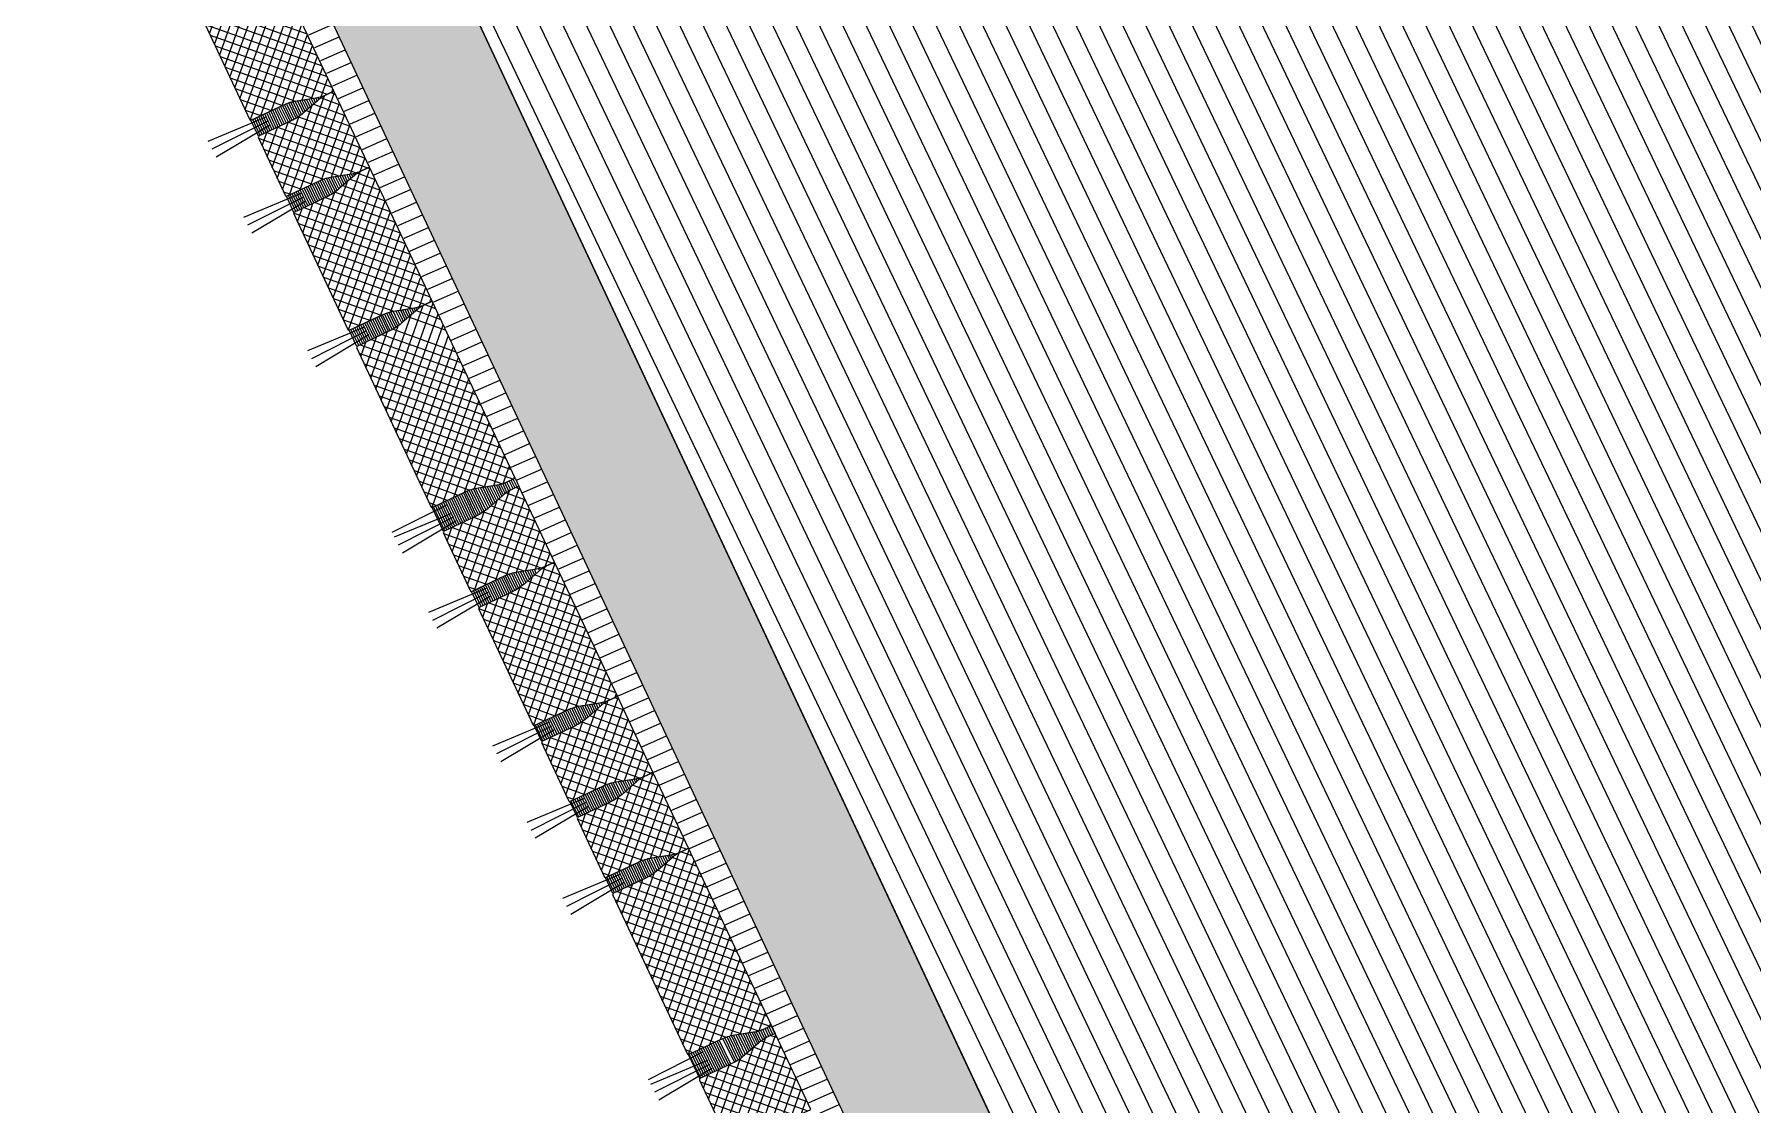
# Model space of a CAD drawing. Header units: metres. Extents: x 678805 to 1359287, y 2747329 to 5497370.
# Drawn here: x 679534.801 to 679536.746, y 2747441.188 to 2747442.399 of the extents above; entities that cross this region are included whole.
import ezdxf

# ---------------------------------------------------------------- set-up
doc = ezdxf.new("R2010")
doc.units = ezdxf.units.M
doc.layers.add('02-L-Waterfeatures 01', color=7, linetype='Continuous', true_color=0x4da6ff)
doc.layers.add('XREF_MON_WATERFEATURE$0$-aux', color=50, linetype='Continuous', plot=False)
for name, color, linetype, lineweight, true_color in [('XREF_MON_WATERFEATURE$0$02-L-projecció', 7, 'Continuous', 5, 0x636363), ('XREF_MON_WATERFEATURE$0$3- TR terra vegetal', 7, 'Continuous', 0, 0xbea68e), ('XREF_MON_WATERFEATURE$0$3-TR sorra granitica', 7, 'Continuous', 0, 0xf2dac9)]:
    doc.layers.add(name, color=color, linetype=linetype, lineweight=lineweight, true_color=true_color)
for name, color, linetype, lineweight in [('XREF_MON_WATERFEATURE$0$02-L-seccionat', 6, 'Continuous', 5), ('XREF_MON_WATERFEATURE$0$1-L-GESPA', 64, 'Continuous', 0), ('XREF_MON_WATERFEATURE$0$3-TR Formigó', 252, 'Continuous', 0), ('XREF_MON_WATERFEATURE$0$3-TR terra compactada', 45, 'Continuous', 0), ('XREF_MON_WATERFEATURE$0$3-TR Tot-u', 37, 'Continuous', 0)]:
    doc.layers.add(name, color=color, linetype=linetype, lineweight=lineweight)
pattern_1 = [(45.00024237477484, (-10.56799747422338, 0.08223411021754146), (-0.006735220582206074, 0.006735163599277127), []), (135.0002423747748, (-10.56799747422338, 0.08223411021754146), (-0.006735163599277127, -0.006735220582206074), [])]
pattern_2 = [(0.07158571554663133, (-14.55823394423351, 0.875100577948615), (-3.123515271569069e-06, 0.002499998048729708), [])]
pattern_3 = [(0.07158571554663133, (-14.36831354349852, 0.8736205061431974), (-3.123515271569069e-06, 0.002499998048729708), [])]

# ---------------------------------------------------------------- blocks, each defined once
blk = doc.blocks.new('XREF_MON_WATERFEATURE$0$General Section WaterFalls')
at = {"layer": 'XREF_MON_WATERFEATURE$0$3- TR terra vegetal'}
h = blk.add_hatch(dxfattribs=at)
h.set_pattern_fill('_USER', color=256, scale=0.002499999999999999, angle=-18.20445689467441, style=0, pattern_type=0)
h.set_pattern_definition(pattern_2)
edge = h.paths.add_edge_path()
edge.add_line((32.76490666810423, -31.0796653542202), (32.75490697406514, -31.07958742558751))
edge.add_line((32.75490697380155, -31.07958742510527), (32.7549708410365, -31.07139189506848))
edge.add_arc((32.70655475882813, -31.0710145784542), 0.04841755360757519, -0.4465085977459471, 15.55251051902139)
edge.add_line((32.75319950981066, -31.05803279625252), (32.74741467203251, -31.0372473462247))
edge.add_arc((32.80246692011133, -31.02192565798759), 0.05714459010644529, 179.5534917396975, 195.5525108477706, ccw=False)
edge.add_line((32.74532406497747, -31.02148033189587), (32.7456445768442, -30.98035280940078))
edge.add_line((32.74564457684755, -30.98035280965269), (32.77571454205406, -30.98058714900685))
edge.add_line((32.77571454225108, -30.98058714857325), (32.77539402942903, -31.02171467173364))
edge.add_arc((32.71825117664412, -31.02126935077831), 0.05714458843467664, -16.445522959284006, -0.4465038110723185, ccw=False)
edge.add_line((32.77305794227868, -31.03744718711823), (32.76694986138258, -31.05813995426145))
edge.add_arc((32.81338661443442, -31.0718471375294), 0.0484175477484772, 163.5544739685585, 179.5534930710758)
edge.add_line((32.76497053727508, -31.07146982336417), (32.76490666871769, -31.07966535443541))
edge.add_line((32.76490666810423, -31.0796653542202), (32.75490697406514, -31.07958742558751))
h = blk.add_hatch(dxfattribs=at)
h.set_pattern_fill('_USER', color=256, scale=0.002499999999999999, angle=-18.20445689467441, style=0, pattern_type=0)
h.set_pattern_definition(pattern_2)
edge = h.paths.add_edge_path()
edge.add_line((32.9861367191188, -31.08138593100011), (32.98620058573007, -31.07319040173815))
edge.add_arc((32.93778449855745, -31.07281308853999), 0.04841755710726805, -0.4465047201190195, 15.55251440637967)
edge.add_line((32.9844292527996, -31.0598313016817), (32.97864441678605, -31.03904585076545))
edge.add_arc((33.03369666449726, -31.02372416155413), 0.05714459036568344, 179.5534921484277, 195.5525112356222, ccw=False)
edge.add_line((32.97655381029472, -31.0232788361609), (32.97687432209457, -30.98215131609571))
edge.add_line((32.97687432123348, -30.98215131647885), (32.99694459099933, -30.98230772624706))
edge.add_line((32.99694459186867, -30.98230772605166), (32.9966240788965, -31.02343524818168))
edge.add_arc((32.93948122579604, -31.02298992639408), 0.05714458837116676, -16.44552388886558, -0.446504771488776, ccw=False)
edge.add_line((32.99428799096495, -31.03916776389815), (32.9881799099583, -31.05986053100486))
edge.add_arc((33.03461666544899, -31.07356771919876), 0.04841755191977418, 163.5544688488311, 179.5534880254411)
edge.add_line((32.98620058503002, -31.07319040084258), (32.9861367188691, -31.08138593319566))
h = blk.add_hatch(dxfattribs=at)
h.set_pattern_fill('_USER', color=256, scale=0.002499999999999999, angle=-18.20445689467441, style=0, pattern_type=0)
h.set_pattern_definition([(0.07158571554663133, (-14.46327374409884, 0.8743605422787368), (-3.123515271569069e-06, 0.002499998048729708), [])])
edge = h.paths.add_edge_path()
edge.add_line((33.08109691971913, -31.08212596643716), (33.08116078636588, -31.07393043669651))
edge.add_arc((33.03274470148608, -31.0735531244427), 0.04841755544490672, -0.4465040874061369, 15.5525150990226)
edge.add_line((33.07938945293427, -31.06057133758441), (33.07360461692072, -31.03978588666816))
edge.add_arc((33.12865686649457, -31.02446419815533), 0.05714459162287494, 179.5534912393507, 195.5525103908692, ccw=False)
edge.add_line((33.07151401042938, -31.02401887113228), (33.07183452233977, -30.9828913511036))
edge.add_line((33.07183452229947, -30.98289135145023), (33.09190479184423, -30.98304776114543))
edge.add_line((33.09190479153767, -30.98304776102304), (33.09158427853002, -31.02417528363174))
edge.add_arc((33.03444142686203, -31.02372996229678), 0.0571445866770505, -16.44552383293791, -0.44650471561118366, ccw=False)
edge.add_line((33.08924819109961, -31.03990779910237), (33.08314011016802, -31.06060056672426))
edge.add_arc((33.12957686418667, -31.07430775510147), 0.04841755029079139, 163.5544689104387, 179.5534880492093)
edge.add_line((33.08116078516468, -31.07393043488264), (33.08109691896827, -31.0821259677144))
h = blk.add_hatch(dxfattribs=at)
h.set_pattern_fill('_USER', color=256, scale=0.002499999999999999, angle=-18.20445689467441, style=0, pattern_type=0)
h.set_pattern_definition([(0.07158571554663133, (-14.86198951303959, 0.877471424639225), (-3.123515271569069e-06, 0.002499998048729708), [])])
edge = h.paths.add_edge_path()
edge.add_line((33.17605711938813, -31.08286600140855), (33.17612098636651, -31.07467047177742))
edge.add_arc((33.12770489696413, -31.07429315708578), 0.04841756032116662, -0.4465059433638104, 15.55251317448097)
edge.add_line((33.17434965400025, -31.06131137022749), (33.16856481806176, -31.04052591982643))
edge.add_arc((33.22361706476659, -31.02520423056558), 0.05714458933684714, 179.553493946443, 195.5525130510215, ccw=False)
edge.add_line((33.16647421009839, -31.02475890656933), (33.16679472207975, -30.98363138558329))
edge.add_line((33.16679472289979, -30.98363138595596), (33.18686499251961, -30.98378779616634))
edge.add_line((33.18686499167234, -30.98378779599443), (33.18654447866469, -31.02491531860313))
edge.add_arc((33.12940162746236, -31.02446999633685), 0.05714458656622641, -16.44552383293791, -0.44650467987219145, ccw=False)
edge.add_line((33.18420839169994, -31.04064783407375), (33.17810031072878, -31.06134060070178))
edge.add_arc((33.22453706758097, -31.07504778727889), 0.04841755218223528, 163.5544699415649, 179.5534890746065)
edge.add_line((33.17612098529935, -31.0746704696212), (33.17605711862528, -31.08286600278561))
h = blk.add_hatch(dxfattribs=at)
h.set_pattern_fill('_USER', color=256, scale=0.002499999999999999, angle=-18.20445689467441, style=0, pattern_type=0)
h.set_pattern_definition(pattern_3)
edge = h.paths.add_edge_path()
edge.add_line((33.343543168623, -31.0841748106759), (33.34360703721995, -31.07597928059852))
edge.add_arc((33.2951909545809, -31.07560196705163), 0.04841755324398424, -0.4465049862604054, 15.55251411161146)
edge.add_line((33.34183570509776, -31.06262018112466), (33.33605086900916, -31.04183472969322))
edge.add_arc((33.39110311958939, -31.02651303634048), 0.05714459363501424, 179.5534954696082, 195.5525146592709, ccw=False)
edge.add_line((33.33396026073024, -31.0260677151382), (33.33428077326431, -30.98494019433469))
edge.add_line((33.33428077260032, -30.98494019475766), (33.35435104189668, -30.9850966078036))
edge.add_line((33.35435104276985, -30.98509660735726), (33.35403053030674, -31.02622412720341))
edge.add_arc((33.29688766878098, -31.02577880304307), 0.0571445967782382, -16.44552509062828, -0.446506011293593, ccw=False)
edge.add_line((33.35169444186613, -31.04195664543658), (33.34558636159372, -31.06264941180498))
edge.add_arc((33.39202311215922, -31.07635659817606), 0.0484175470328258, 163.5544690336538, 179.5534881389267)
edge.add_line((33.34360703639686, -31.07597927888855), (33.34354316872382, -31.08417481025186))
h = blk.add_hatch(dxfattribs=at)
h.set_pattern_fill('_USER', color=256, scale=0.002499999999999999, angle=-18.20445689467441, style=0, pattern_type=0)
h.set_pattern_definition(pattern_3)
edge = h.paths.add_edge_path()
edge.add_line((33.4485030383803, -31.08499634219334), (33.43850334434121, -31.08491841356065))
edge.add_line((33.43850334454328, -31.08491841331124), (33.43856721177823, -31.07672288327445))
edge.add_arc((33.39015112817287, -31.076345566893), 0.0484175534649962, -0.4465091223286471, 15.55250998456782)
edge.add_line((33.43679587962106, -31.06336378376), (33.43101104198894, -31.04257833329001))
edge.add_arc((33.48606328805909, -31.02725664433092), 0.05714458865583973, 179.5534926487745, 195.5525118224857, ccw=False)
edge.add_line((33.42892043478787, -31.02681131986901), (33.42924094650858, -30.98568379781609))
edge.add_line((33.42924094665796, -30.98568379762582), (33.45931091241309, -30.98591813568999))
edge.add_line((33.45931091252714, -30.98591813631356), (33.45899039930249, -31.02704566032179))
edge.add_arc((33.40184754738584, -31.0266003399156), 0.05714458705747339, -16.445521510848096, -0.44650238604782544, ccw=False)
edge.add_line((33.45665431208909, -31.04277817578986), (33.45054623130353, -31.06347094296959))
edge.add_arc((33.49698298471048, -31.07717812620103), 0.04841754761724661, 163.5544734221916, 179.5534925043122)
edge.add_line((33.44856690708548, -31.07680081063882), (33.44850303838206, -31.08499634215223))
edge.add_line((33.4485030383803, -31.08499634219334), (33.43850334434121, -31.08491841356065))
h = blk.add_hatch(dxfattribs=at)
h.set_pattern_fill('_USER', color=256, scale=0.002499999999999999, angle=-18.20445689467441, style=0, pattern_type=0)
h.set_pattern_definition(pattern_3)
edge = h.paths.add_edge_path()
edge.add_line((33.66973308939487, -31.08671691920608), (33.66979695648379, -31.07852138961147))
edge.add_arc((33.62138086603954, -31.07814407581463), 0.04841756057456972, -0.4465054609620338, 15.5525136322409)
edge.add_line((33.66802562307566, -31.06516228849068), (33.66224078713717, -31.04437683808962))
edge.add_arc((33.71729303337634, -31.02905514836311), 0.05714458917431602, 179.5534935019738, 195.5525125981889, ccw=False)
edge.add_line((33.66015018010512, -31.02860982483253), (33.66047069197594, -30.98748230380998))
edge.add_line((33.66047069104388, -30.98748230328783), (33.6805409606637, -30.98763871349821))
edge.add_line((33.68054096167907, -30.98763871332631), (33.68022044852539, -31.02876623637717))
edge.add_arc((33.62307759793475, -31.02832091506571), 0.05714458512551327, -16.445523317812217, -0.4465042152642127, ccw=False)
edge.add_line((33.67788436124101, -31.04449875140563), (33.67177628026985, -31.06519151803366))
edge.add_arc((33.71821303665638, -31.07889870507643), 0.04841755219710991, 163.5544704923323, 179.55348964137)
edge.add_line((33.66979695530608, -31.07852138741873), (33.66973308852147, -31.08671692054664))
h = blk.add_hatch(dxfattribs=at)
h.set_pattern_fill('_USER', color=256, scale=0.002499999999999999, angle=-18.20445689467441, style=0, pattern_type=0)
h.set_pattern_definition([(0.07158571554663133, (-13.87463757349178, 0.8697695890441537), (-3.123515271569069e-06, 0.002499998048729708), [])])
edge = h.paths.add_edge_path()
edge.add_line((33.83721913816407, -31.08802572754212), (33.83728300665048, -31.07983019742823))
edge.add_arc((33.78886692272499, -31.07945288252085), 0.04841755451036346, -0.4465066259577646, 15.55251250344851)
edge.add_line((33.83551167417318, -31.06647109799087), (33.82972683808458, -31.04568564655944))
edge.add_arc((33.8847790886648, -31.03036395227537), 0.05714459415349059, 179.5534963228075, 195.552515434974, ccw=False)
edge.add_line((33.82763622980565, -31.02991863200441), (33.82795674241478, -30.98879111171609))
edge.add_line((33.82795674307272, -30.98879111139104), (33.84802701229401, -30.9889475239218))
edge.add_line((33.84802701184526, -30.98894752375782), (33.84770649938216, -31.03007504360396))
edge.add_arc((33.79056363785639, -31.02962972037494), 0.05714459680999313, -16.445524627701786, -0.4465055310853927, ccw=False)
edge.add_line((33.84537041047588, -31.04580756183714), (33.83926232994689, -31.0665003286112))
edge.add_arc((33.88569908216596, -31.08020751504228), 0.04841754691646988, 163.5544690380543, 179.5534881389267)
edge.add_line((33.83728300547227, -31.07983019575477), (33.83721913790978, -31.08802572715458))
h = blk.add_hatch(dxfattribs=at)
h.set_pattern_fill('_USER', color=256, scale=0.002499999999999999, angle=-18.20445689467441, style=0, pattern_type=0)
h.set_pattern_definition([(0.07158571554663133, (-13.77967742830515, 0.8690224206075072), (-3.123515271569069e-06, 0.002499998048729708), [])])
edge = h.paths.add_edge_path()
edge.add_line((33.93217928381637, -31.08877289574593), (33.93224315252386, -31.08057736570506))
edge.add_arc((33.88382706884295, -31.08020005258732), 0.04841755479552148, -0.4465055767924156, 15.55251349566203)
edge.add_line((33.93047181982547, -31.06721826689318), (33.92468698370138, -31.04643281594042))
edge.add_arc((33.97973923524842, -31.03111112164333), 0.05714459415349059, 179.5534963228075, 195.552515434974, ccw=False)
edge.add_line((33.92259637638927, -31.03066580090672), (33.92291688892334, -30.98953828010321))
edge.add_line((33.92291688825935, -30.98953827982768), (33.94298715770174, -30.98969469243146))
edge.add_line((33.94298715749756, -30.98969469196163), (33.94266664477788, -31.03082221221344))
edge.add_arc((33.88552378397435, -31.03037688974291), 0.05714459680999313, -16.445524627701786, -0.4465055310853927, ccw=False)
edge.add_line((33.9403305570595, -31.04655473073944), (33.934222476566, -31.06724749703483))
edge.add_arc((33.98065922781825, -31.08095468301326), 0.04841754704770043, 163.5544695844213, 179.5534887056903)
edge.add_line((33.93224315159023, -31.08057736465707), (33.93217928380665, -31.08877289598387))
at = {"layer": 'XREF_MON_WATERFEATURE$0$3-TR Formigó'}
h = blk.add_hatch(dxfattribs=at)
h.set_pattern_fill('ANSI37', color=256, scale=0.002999999999999998, angle=-18.27580023544619, style=0)
h.set_pattern_definition(pattern_1)
edge = h.paths.add_edge_path()
edge.add_line((32.75490699894726, -31.07958392705768), (32.75497086901676, -31.07138839697622))
edge.add_arc((32.70655477652326, -31.07101108599454), 0.04841756215849833, -0.4465014330247126, 15.55251767778794)
edge.add_line((32.75319953495637, -31.0580292949453), (32.74741469748253, -31.03724384845077))
edge.add_arc((32.80246694711968, -31.02192215877585), 0.05714459214135122, 179.553492056811, 195.5525111665723, ccw=False)
edge.add_line((32.74532409012318, -31.02147683408111), (32.74564457439818, -30.98035280931425))
edge.add_line((32.74564457405359, -30.98035280918702), (32.74484739266838, -30.98034659500631))
edge.add_line((32.74484739266336, -30.98034659493715), (32.74485397104775, -30.97950254543001))
edge.add_line((32.74485397152603, -30.97950254543684), (32.67155840301469, -30.97893134442101))
edge.add_line((32.67155840294436, -30.97893134411424), (32.67155182430748, -30.97977539549959))
edge.add_line((32.67155182408169, -30.97977539571002), (32.6707546427238, -30.97976917810554))
edge.add_line((32.67075464362279, -30.97976917773485), (32.67043415987726, -31.02089320758056))
edge.add_arc((32.61329130874947, -31.02044788841158), 0.05714458533160219, -16.44552192530398, -0.4465028103783766, ccw=False)
edge.add_line((32.66809807298705, -31.03662572358735), (32.6619899911752, -31.05731849238973))
edge.add_arc((32.70842674793676, -31.07102567516267), 0.04841755115254803, 163.5544749424774, 179.5534940727044)
edge.add_line((32.6600106661208, -31.07064836123027), (32.65994679840411, -31.07884389012716))
edge.add_line((32.6599467988126, -31.07884388975799), (32.75490699867562, -31.07958392655065))
h = blk.add_hatch(dxfattribs=at)
h.set_pattern_fill('ANSI37', color=256, scale=0.002999999999999998, angle=-18.27580023544619, style=0)
h.set_pattern_definition(pattern_1)
edge = h.paths.add_edge_path()
edge.add_line((32.98613671818748, -31.0813859323971), (32.98620058766878, -31.07319040261178))
edge.add_arc((32.93778450042009, -31.07281308900565), 0.04841755685386494, -0.4465052025208215, 15.55251394861968)
edge.add_line((32.98442925466225, -31.05983130284585), (32.97864441714884, -31.03904585535746))
edge.add_arc((33.03369666682556, -31.0237241643481), 0.05714459262894456, 179.5534933544795, 195.5525125250701, ccw=False)
edge.add_line((32.97655381029472, -31.02327884081751), (32.97687429460521, -30.98215481557197))
edge.add_line((32.97687429375947, -30.98215481452644), (32.97607711256394, -30.98214860236996))
edge.add_line((32.97607711236924, -30.98214860307053), (32.9760836896482, -30.98130455319831))
edge.add_line((32.97608368983492, -30.9813045533374), (32.77651830108185, -30.9797493139891))
edge.add_line((32.77651830203831, -30.97974931402132), (32.77651172343692, -30.98059336492799))
edge.add_line((32.77651172317564, -30.98059336468577), (32.77571454267069, -30.98058714932457))
edge.add_line((32.77571454178542, -30.9805871497374), (32.77539405736847, -31.02171117641898))
edge.add_arc((32.71825119620189, -31.02126585692167), 0.05714459739650494, -16.445520913104417, -0.4465017966368805, ccw=False)
edge.add_line((32.77305797114968, -31.03744369419292), (32.76694988896664, -31.05813646189191))
edge.add_arc((32.81338664563373, -31.07184364181012), 0.04841755009311174, 163.5544788418551, 179.5534979372754)
edge.add_line((32.76497056521475, -31.07146633043885), (32.76490669650726, -31.07966186047972))
edge.add_line((32.76490669650957, -31.07966186082922), (32.98613671789312, -31.08138593245348))
h = blk.add_hatch(dxfattribs=at)
h.set_pattern_fill('ANSI37', color=256, scale=0.002999999999999998, angle=-18.27580023544619, style=0)
h.set_pattern_definition([(45.00024237477484, (-10.14684729697183, 0.07895910134539008), (-0.006735220582206074, 0.006735163599277127), []), (135.0002423747748, (-10.14684729697183, 0.07895910134539008), (-0.006735163599277127, -0.006735220582206074), [])])
edge = h.paths.add_edge_path()
edge.add_line((33.08109691925347, -31.08212596783414), (33.08116078932296, -31.07393043775268))
edge.add_arc((33.03274469543248, -31.07355312630534), 0.0484175635674565, -0.4465025481392955, 15.55251660407863)
edge.add_line((33.07938945433125, -31.06057133572176), (33.07360461682192, -31.03978588970591))
edge.add_arc((33.12865686556324, -31.02446420001797), 0.05714459069074566, 179.553493001627, 195.5525121412874, ccw=False)
edge.add_line((33.07151400996372, -31.02401887485757), (33.07183449412818, -30.9828948500542))
edge.add_line((33.07183449482545, -30.98289485089481), (33.07103731359035, -30.98288863774447))
edge.add_line((33.07103731296957, -30.98288863804191), (33.07104389123933, -30.98204458702572))
edge.add_line((33.07104389136657, -30.98204458644614), (32.99774832278427, -30.98147338638767))
edge.add_line((32.9977483227849, -30.98147338652052), (32.99774174444008, -30.98231743702152))
edge.add_line((32.99774174485356, -30.98231743741781), (32.99694456327866, -30.98231122121285))
edge.add_line((32.99694456253201, -30.98231122083962), (32.99662407885745, -31.02343524972797))
edge.add_arc((32.93948122905567, -31.02298992918804), 0.05714458518902316, -16.445522388230586, -0.44650325484769837, ccw=False)
edge.add_line((32.99428799189627, -31.03916776459664), (32.98817991019497, -31.05986053343553))
edge.add_arc((33.03461666917428, -31.07356771733612), 0.04841755276665616, 163.5544743301022, 179.5534934821724)
edge.add_line((32.98620058549568, -31.07319040247239), (32.98613671763296, -31.08138593181146))
edge.add_line((32.98613671818748, -31.0813859323971), (33.0810969184886, -31.08212596786324))
h = blk.add_hatch(dxfattribs=at)
h.set_pattern_fill('ANSI37', color=256, scale=0.002999999999999998, angle=-18.27580023544619, style=0)
h.set_pattern_definition([(45.00024237477484, (-10.05188709683716, 0.07821906544268131), (-0.006735220582206074, 0.006735163599277127), []), (135.0002423747748, (-10.05188709683716, 0.07821906544268131), (-0.006735163599277127, -0.006735220582206074), [])])
edge = h.paths.add_edge_path()
edge.add_line((33.17605711892247, -31.08286600280553), (33.17612098921305, -31.07467047279708))
edge.add_arc((33.12770489417017, -31.07429316220805), 0.04841756526157276, -0.4465026140887329, 15.55251652258266)
edge.add_line((33.17434965493158, -31.06131137139164), (33.16856481753279, -31.0405259254123))
edge.add_arc((33.22361706430092, -31.0252042345237), 0.05714458933684714, 179.553493946443, 195.5525130510215, ccw=False)
edge.add_line((33.16647421056405, -31.02475891122594), (33.16679469461797, -30.98363488638607))
edge.add_line((33.16679469402879, -30.98363488656469), (33.16599751282919, -30.98362867293567))
edge.add_line((33.16599751310423, -30.9836286730133), (33.16600409144905, -30.98278462251229))
edge.add_line((33.16600409103557, -30.98278462211601), (33.09270852263479, -30.98221342113669))
edge.add_line((33.09270852338523, -30.98221342079341), (33.09270194478383, -30.98305747170009))
edge.add_line((33.09270194498822, -30.98305747192353), (33.09190476352387, -30.98305125575509))
edge.add_line((33.09190476313233, -30.98305125627667), (33.09158427945778, -31.02417528516502))
edge.add_arc((33.03444143105298, -31.02372996439226), 0.0571445834949069, -16.4455223323028, -0.44650319896999235, ccw=False)
edge.add_line((33.08924819203094, -31.03990779956803), (33.08314011040468, -31.0606005689221))
edge.add_arc((33.1295768674463, -31.07430775207467), 0.04841755102131745, 163.5544743961105, 179.5534935481217)
edge.add_line((33.08116078656167, -31.07393043814227), (33.08109691866346, -31.08212596796001))
edge.add_line((33.08109691878781, -31.08212596806698), (33.17605711872181, -31.08286600390228))
h = blk.add_hatch(dxfattribs=at)
h.set_pattern_fill('ANSI37', color=256, scale=0.002999999999999998, angle=-18.27580023544619, style=0)
h.set_pattern_definition([(45.00024237477484, (-9.789440846536309, 0.07617022329941392), (-0.006735220582206074, 0.006735163599277127), []), (135.0002423747748, (-9.789440846536309, 0.07617022329941392), (-0.006735163599277127, -0.006735220582206074), [])])
edge = h.paths.add_edge_path()
edge.add_line((33.34354319470003, -31.08417124394327), (33.3436070624877, -31.07597571408902))
edge.add_arc((33.29519097274169, -31.07559839403257), 0.04841756079494576, -0.4465136487355763, 15.55250545484843)
edge.add_line((33.3418357311748, -31.06261661229655), (33.33605089325879, -31.041831165656))
edge.add_arc((33.39110314100981, -31.02650947449729), 0.05714458975861643, 179.5534947996424, 195.5525138917057, ccw=False)
edge.add_line((33.33396028680727, -31.02606415282935), (33.33428077048999, -30.98494012688608))
edge.add_line((33.33428077027202, -30.98494012700394), (33.33348358892638, -30.98493391381709))
edge.add_line((33.33348358888179, -30.98493391321972), (33.33349016708058, -30.98408986316089))
edge.add_line((33.33349016681314, -30.98408986348659), (33.18766872358438, -30.98295345776469))
edge.add_line((33.18766872398555, -30.98295345739461), (33.18766214759911, -30.98379751050398))
edge.add_line((33.18766214791685, -30.98379751108587), (33.18686496611679, -30.98379129333536))
edge.add_line((33.18686496512964, -30.98379129287787), (33.18654448090238, -31.02491532158368))
edge.add_arc((33.12940163025633, -31.02447000099346), 0.05714458688313941, -16.44552243670131, -0.4465033107254044, ccw=False)
edge.add_line((33.18420839449391, -31.04064783640206), (33.17810031352683, -31.06134060450264))
edge.add_arc((33.2245370708406, -31.07504779053852), 0.04841755247444568, 163.5544721358335, 179.5534912994798)
edge.add_line((33.17612098855898, -31.07467047357932), (33.17605711889208, -31.08286600281295))
edge.add_line((33.17605711845681, -31.08286600327119), (33.34354319491241, -31.084171243918))
h = blk.add_hatch(dxfattribs=at)
h.set_pattern_fill('ANSI37', color=256, scale=0.002999999999999998, angle=-18.27580023544619, style=0)
h.set_pattern_definition([(45.00024237477484, (-9.789440874475986, 0.07616665586829185), (-0.006735220582206074, 0.006735163599277127), []), (135.0002423747748, (-9.789440874475986, 0.07616665586829185), (-0.006735163599277127, -0.006735220582206074), [])])
edge = h.paths.add_edge_path()
edge.add_line((33.43850334221497, -31.08491841284558), (33.4385672126161, -31.07672288287364))
edge.add_arc((33.39015111653134, -31.07634557317942), 0.04841756576837902, -0.4465016492853323, 15.55251743810243)
edge.add_line((33.43679587822407, -31.0633637807332), (33.43101104071475, -31.04257833471735))
edge.add_arc((33.48606328899041, -31.02725664526224), 0.05714459069074566, 179.553493001627, 195.5525121412874, ccw=False)
edge.add_line((33.42892043292522, -31.0268113205675), (33.4292409170542, -30.98568729624281))
edge.add_line((33.42924091685563, -30.98568729637191), (33.42844373565602, -30.98568108274289))
edge.add_line((33.42844373593107, -30.98568108351901), (33.42845031431138, -30.98483703253933))
edge.add_line((33.42845031386241, -30.98483703192323), (33.35515474557216, -30.98426583098042))
edge.add_line((33.3551547457464, -30.9842658303678), (33.35514816725556, -30.98510988131098))
edge.add_line((33.3551481673494, -30.98510988196358), (33.35435098551793, -30.98510366616429))
edge.add_line((33.35435098549351, -30.98510366631672), (33.35403050159787, -31.02622769513206))
edge.add_arc((33.29688765155151, -31.02578237443231), 0.05714458533160219, -16.44552192530398, -0.4465028103783766, ccw=False)
edge.add_line((33.3516944157891, -31.04196021030657), (33.34558633445491, -31.0626529787763))
edge.add_arc((33.39202309446409, -31.07636016234756), 0.04841755464322545, 163.5544748104608, 179.5534938986249)
edge.add_line((33.34360700938851, -31.07598284841515), (33.34354314163632, -31.08417837779072))
edge.add_line((33.34354314254597, -31.08417837833986), (33.43850334236942, -31.08491841413865))
h = blk.add_hatch(dxfattribs=at)
h.set_pattern_fill('ANSI37', color=256, scale=0.002999999999999998, angle=-18.27580023544619, style=0)
h.set_pattern_definition([(45.00024237477484, (-9.884401104412973, 0.07690312387421727), (-0.006735220582206074, 0.006735163599277127), []), (135.0002423747748, (-9.884401104412973, 0.07690312387421727), (-0.006735163599277127, -0.006735220582206074), [])])
edge = h.paths.add_edge_path()
edge.add_line((33.66973308846354, -31.08671691990457), (33.66979695801989, -31.07852139063444))
edge.add_arc((33.62138086743653, -31.07814407767728), 0.04841756085972777, -0.4465044117968374, 15.55251470114783)
edge.add_line((33.66802562400699, -31.06516228942201), (33.66224078678972, -31.04437684252181))
edge.add_arc((33.71729303710163, -31.02905515069142), 0.05714459314742086, 179.5534942076789, 195.5525133007732, ccw=False)
edge.add_line((33.6601501791738, -31.02860982809216), (33.66047066337375, -30.98748580281011))
edge.add_line((33.66047066356987, -30.98748580296524), (33.6596734822638, -30.98747959077226))
edge.add_line((33.6596734826453, -30.98747959034517), (33.65968005992426, -30.98663554047296))
edge.add_line((33.65968005964532, -30.98663554037921), (33.46011467104236, -30.98508030206129))
edge.add_line((33.46011467184871, -30.98508030222729), (33.46010809306172, -30.98592435258227))
edge.add_line((33.46010809252039, -30.98592435242608), (33.45931091219695, -30.98591813614403))
edge.add_line((33.45931091206148, -30.98591813654639), (33.45899042742753, -31.0270421646275))
edge.add_arc((33.40184756927192, -31.02659684652463), 0.05714459407178235, -16.445519871667386, -0.446500724465011, ccw=False)
edge.add_line((33.45665434142575, -31.04277468193322), (33.45054625916764, -31.06346744911703))
edge.add_arc((33.49698302196339, -31.07717463141307), 0.04841755669564941, 163.5544774894883, 179.5534965821314)
edge.add_line((33.44856693455949, -31.07679731957614), (33.44850306629009, -31.0849928482905))
edge.add_line((33.44850306631997, -31.08499284787104), (33.66973308781406, -31.0867169195318))
h = blk.add_hatch(dxfattribs=at)
h.set_pattern_fill('ANSI37', color=256, scale=0.002999999999999998, angle=-18.27580023544619, style=0)
h.set_pattern_definition([(45.00024237477484, (-9.295764877460897, 0.07231930666603148), (-0.006735220582206074, 0.006735163599277127), []), (135.0002423747748, (-9.295764877460897, 0.07231930666603148), (-0.006735163599277127, -0.006735220582206074), [])])
edge = h.paths.add_edge_path()
edge.add_line((33.83721916470677, -31.08802216104232), (33.83728303238389, -31.07982663115156))
edge.add_arc((33.78886694088578, -31.07944930903614), 0.04841756206132519, -0.446515288432452, 15.55250384668595)
edge.add_line((33.83551170071587, -31.06646752962843), (33.82972686279986, -31.04568208298787))
edge.add_arc((33.88477911101654, -31.0303603913635), 0.05714458975861643, 179.5534947639033, 195.5525138917057, ccw=False)
edge.add_line((33.82763625541702, -31.02991506853141), (33.82795673906426, -30.98879104306683))
edge.add_line((33.82795673888177, -30.98879104340449), (33.82715955768216, -30.98878482977547))
edge.add_line((33.8271595579572, -30.98878482938744), (33.82716613589942, -30.98794077973427))
edge.add_line((33.82716613635421, -30.98794077988714), (33.68134469327148, -30.98680437372307))
edge.add_line((33.68134469306096, -30.986804374028), (33.68133811663903, -30.98764842761604))
edge.add_line((33.68133811606094, -30.98764842748642), (33.68054093440691, -30.98764220929374))
edge.add_line((33.68054093560204, -30.98764220951125), (33.68022045122874, -31.02876623865924))
edge.add_arc((33.62307760072872, -31.0283209180925), 0.05714458518902316, -16.445522384502112, -0.44650325484769837, ccw=False)
edge.add_line((33.67788436356932, -31.04449875373393), (33.67177628260225, -31.06519152183451))
edge.add_arc((33.71821303991601, -31.07889870693907), 0.04841755248932034, 163.554472686601, 179.5534918240626)
edge.add_line((33.66979695810005, -31.07852139067836), (33.66973308843315, -31.08671691991199))
edge.add_line((33.66973308846354, -31.08671691990457), (33.83721916477311, -31.08802216099355))
h = blk.add_hatch(dxfattribs=at)
h.set_pattern_fill('ANSI37', color=256, scale=0.002999999999999998, angle=-18.27580023544619, style=0)
h.set_pattern_definition([(45.00024237477484, (-9.29576490400359, 0.07231573946774006), (-0.006735220582206074, 0.006735163599277127), []), (135.0002423747748, (-9.29576490400359, 0.07231573946774006), (-0.006735163599277127, -0.006735220582206074), [])])
edge = h.paths.add_edge_path()
edge.add_line((33.93217931035906, -31.08876933017746), (33.93224318101676, -31.08057379979985))
edge.add_arc((33.88382708560675, -31.08019648911431), 0.04841756576837902, -0.4465016492853323, 15.55251751479593)
edge.add_line((33.93047184683383, -31.06721469713375), (33.92468700928902, -31.04642925159658))
edge.add_arc((33.97973925760016, -31.03110756166279), 0.05714459069074566, 179.553493001627, 195.5525121412874, ccw=False)
edge.add_line((33.92259640293196, -31.03066223766655), (33.92291688720697, -30.98953821289969))
edge.add_line((33.92291688686237, -30.98953821323812), (33.92211970551673, -30.98953200005127))
edge.add_line((33.92211970547214, -30.98953199991956), (33.92212628396299, -30.98868794897638))
edge.add_line((33.92212628433481, -30.98868794855662), (33.84883071593402, -30.98811674757729))
edge.add_line((33.8488307162188, -30.98811674769968), (33.84882413776344, -30.98896079816418))
edge.add_line((33.84882413735613, -30.98896079836413), (33.84802695552467, -30.98895458256484))
edge.add_line((33.84802695596591, -30.98895458178595), (33.84770647218081, -31.03007861063779))
edge.add_arc((33.79056362109259, -31.02963329153135), 0.05714458533160219, -16.44552192530398, -0.4465028103783766, ccw=False)
edge.add_line((33.84537038486451, -31.04581112647429), (33.83926230338429, -31.0665038953862))
edge.add_arc((33.88569906353951, -31.08021107921377), 0.04841755464322545, 163.5544748104608, 179.5534938986249)
edge.add_line((33.83728297892958, -31.07983376504853), (33.8372191111774, -31.08802929442411))
edge.add_line((33.83721911069006, -31.08802929474041), (33.93217931040297, -31.0887693305027))
h = blk.add_hatch(dxfattribs=at)
h.set_pattern_fill('ANSI37', color=256, scale=0.002999999999999998, angle=-18.27580023544619, style=0)
h.set_pattern_definition([(45.00024237477484, (-9.03331865509972, 0.07026689709164202), (-0.006735220582206074, 0.006735163599277127), []), (135.0002423747748, (-9.03331865509972, 0.07026689709164202), (-0.006735163599277127, -0.006735220582206074), [])])
edge = h.paths.add_edge_path()
edge.add_line((34.09966538706794, -31.09007457038388), (34.09972925474506, -31.08187904049312))
edge.add_arc((34.0513131651096, -31.08150172024034), 0.04841756079494576, -0.4465136487355763, 15.55250545484843)
edge.add_line((34.09795792447403, -31.06851993966848), (34.09217308666857, -31.04773449306443))
edge.add_arc((34.14722533291206, -31.03241280000657), 0.05714459001785459, 179.5534952083725, 195.5525142795572, ccw=False)
edge.add_line((34.09008247917518, -31.03196747833863), (34.09040296271187, -30.99084345283754))
edge.add_line((34.09040296263993, -30.99084345344454), (34.08960578155086, -30.99083723985203))
edge.add_line((34.08960578171536, -30.99083723966032), (34.08961235991416, -30.98999318960149))
edge.add_line((34.08961235918105, -30.98999318946153), (33.94379091584175, -30.98885678370312))
edge.add_line((33.94379091542214, -30.98885678360239), (33.94378433888966, -30.98970083715392))
edge.add_line((33.9437843398191, -30.98970083752647), (33.94298715827561, -30.98969461937029))
edge.add_line((33.94298715796322, -30.9896946195513), (33.94266667358992, -31.03081864869929))
edge.add_arc((33.88552382169291, -31.03037332720123), 0.05714458674056038, -16.445522903356277, -0.4465037551946125, ccw=False)
edge.add_line((33.9403305859305, -31.04655116307549), (33.93422250510945, -31.0672439307339))
edge.add_arc((33.98065926134586, -31.0809511160478), 0.04841755074398163, 163.5544727526093, 179.5534918900118)
edge.add_line((33.93224318092689, -31.08057380025275), (33.93217931122451, -31.08876932996506))
edge.add_line((33.93217931035906, -31.08876932971179), (34.09966538681466, -31.0900745703586))
at = {"layer": 'XREF_MON_WATERFEATURE$0$3-TR sorra granitica'}
h = blk.add_hatch(dxfattribs=at)
h.set_pattern_fill('LINE', color=256, scale=0.004999999999999998, angle=69.79554310532559, style=0)
h.set_pattern_definition([(88.0715857155466, (51.34606838645414, 217.8689278308302), (-0.01586600920376414, 0.0005342068382862613), [])])
h.paths.add_polyline_path([(30.47623103065416, -31.09319411963224), (34.10252279648557, -31.12142882100306), (34.10275637218729, -31.09142973017879), (30.47619183920324, -31.06182551942766)])
at = {"layer": 'XREF_MON_WATERFEATURE$0$3-TR terra compactada'}
h = blk.add_hatch(dxfattribs=at)
h.set_pattern_fill('LINE', color=256, scale=0.007499999999999998)
h.set_pattern_definition([(359.9999999999999, (-1.593222050461918, -1.450000001117587), (3.469446951953614e-18, 0.0238125), [])])
edge = h.paths.add_edge_path(flags=16)
edge.add_arc((87.91270721703768, -34.89102650922723), 0.03000000000000113, 0, 360)
h.paths.add_polyline_path([(60.86794612370431, -34.06345526850782), (60.86794612370431, -34.8165326055605), (77.28848761087283, -34.81653260439634), (77.28848760994151, -35.96653260430321), (94.02980208816007, -35.96653260337189), (94.02346620196477, -34.53352967253886), (88.77741158520803, -34.42881766473874), (88.7764219455421, -34.4783984052483), (88.67512278445065, -34.8564527768176), (84.06023222394288, -34.76436978625134), (83.96552849235013, -34.41241660504602), (83.95774579746649, -34.38224918977357), (83.95875280490145, -34.33179827523418), (79.98875382728875, -34.25026744417846), (79.98875382775441, -35.78771875007078), (77.43852502759546, -35.78771875007078), (77.43852502852678, -35.43748732609674), (78.61814005719498, -35.43770227907225), (78.05505687510595, -33.4629564518109), (67.10211191978306, -33.3788115279749), (67.01179703883827, -33.17811179091223), (66.85097349714488, -33.17687627975829), (63.56725041614845, -33.15126436809078), (63.56725041707978, -34.70336046814919), (61.01713174395263, -34.70336046768352), (61.01713174441829, -34.35336060426198), (62.10765844490379, -34.35336060402915), (61.58575402200222, -32.50950451311655), (50.6815704330802, -32.42573419259861), (50.59114177431911, -32.2250335814897), (50.42511908290908, -32.2237581287045), (47.14811543934047, -32.19819437991828), (47.14721526950598, -33.38156245509163), (44.99754665372893, -33.38156245509163), (44.99754665279761, -33.03156259073876), (45.56926759378985, -33.03156259120442), (45.14311256445944, -31.55625739693642), (34.2616229839623, -31.47266142093576), (34.17091776337475, -31.2719586850144), (34.00475173024461, -31.27068213094026), (30.72633214015514, -31.24511096207425), (30.72633214108646, -32.37863686797209), (28.57621343620121, -32.37863686820492), (28.57621343526989, -32.02863700361922), (29.14793437626213, -32.02863700361922), (28.72177934786305, -30.55333180958405), (17.8412764519453, -30.4697434140835), (17.68143947003409, -31.50181839196011), (28.27606689184904, -31.50181839149445), (28.27606689091772, -32.61037793336436), (44.44740463607013, -32.61037793196738), (44.44740463700145, -34.06345526920632)])
at = {"layer": 'XREF_MON_WATERFEATURE$0$3-TR Tot-u'}
h = blk.add_hatch(dxfattribs=at)
h.set_pattern_fill('EARTH', color=256, scale=0.004999999999999998, angle=-84.07414778341365)
h.set_pattern_definition([(275.9258522165863, (-9.313225746154785e-10, -4.656612873077393e-10), (0.03485825126725671, -0.02830242601949161), [0.03175, -0.03175]), (275.9258522165863, (0.01184262614697218, 0.001229217275977135), (0.03485825126725671, -0.02830242601949161), [0.03175, -0.03175]), (275.9258522165863, (0.02368525322526693, 0.002458434319123626), (0.03485825126725671, -0.02830242601949161), [0.03175, -0.03175]), (5.925852216586345, (0.02804253529757261, -0.00107936910353601), (0.02830242601949161, 0.03485825126725671), [0.03174999999999998, -0.03174999999999998]), (5.925852216586345, (0.02927175164222717, -0.01292199594900012), (0.02830242601949161, 0.03485825126725671), [0.03174999999999998, -0.03174999999999998]), (5.925852216586345, (0.03050096938386559, -0.02476462326012552), (0.02830242601949161, 0.03485825126725671), [0.03174999999999998, -0.03174999999999998])])
h.paths.add_polyline_path([(34.07202258519828, -31.12119134305976), (30.47555002802983, -31.09318881738), (30.47561449883506, -31.12929619662464), (30.72633212478831, -31.24511204706505), (34.00475173024461, -31.27068213094026)])
at = {"layer": 'XREF_MON_WATERFEATURE$0$-aux'}
for points in [[(32.76490666810423, -31.0796653542202), (32.75490697380155, -31.07958742510527), (32.75497084204108, -31.0713918954134, 0.06992251114754273), (32.75319950981066, -31.05803279625252), (32.74741467181593, -31.03724734624848, -0.06992251114800961), (32.74532406497747, -31.02148033189587), (32.74564457684755, -30.98035280965269), (32.77571454225108, -30.98058714857325), (32.77539402944967, -31.02171467244625, -0.0699225111484148), (32.77305794227868, -31.03744718711823), (32.76694986084476, -31.05813995469362, 0.06992251114798485), (32.76497053727508, -31.07146982336417), (32.76490666810423, -31.0796653542202), (32.75490697380155, -31.07958742510527)], [(32.98613671818748, -31.0813859323971), (32.9861367191188, -31.08138593100011), (32.98620058549568, -31.0731904017739, 0.06992251114754273), (32.9844292527996, -31.0598313016817), (32.97864441620186, -31.03904585028067, -0.06992251114800961), (32.97655381029472, -31.0232788361609), (32.97687432123348, -30.98215131647885), (32.99694459186867, -30.98230772605166), (32.99662407906726, -31.02343524852768, -0.0699225111484148), (32.99428799096495, -31.03916776389815), (32.98817990953103, -31.05986053170636, 0.06992251114798485), (32.98620058503002, -31.07319040084258), (32.98613671818748, -31.0813859323971), (32.9861367191188, -31.08138593100011)], [(33.08109691878781, -31.08212596829981), (33.08109691971913, -31.08212596643716), (33.08116078563035, -31.07393043674529, 0.06992251114754273), (33.07938945293427, -31.06057133758441), (33.07360461633652, -31.03978588618338, -0.06992251114800961), (33.07151401042938, -31.02401887113228), (33.07183452229947, -30.98289135145023), (33.09190479153767, -30.98304776102304), (33.09158427873626, -31.02417528396472, -0.0699225111484148), (33.08924819109961, -31.03990779910237), (33.08314011013135, -31.06060056667775, 0.06992251114798485), (33.08116078516468, -31.07393043488264), (33.08109691878781, -31.08212596829981), (33.08109691971913, -31.08212596643716)], [(33.17605711938813, -31.08286600233987), (33.17605711938813, -31.08286600140855), (33.17612098669633, -31.07467047218233, 0.06992251114754273), (33.17434965400025, -31.06131137022749), (33.16856481740251, -31.04052592022344, -0.06992251114800961), (33.16647421009839, -31.02475890656933), (33.16679472289979, -30.98363138595596), (33.18686499167234, -30.98378779599443), (33.18654447933659, -31.02491531847045, -0.0699225111484148), (33.18420839169994, -31.04064783407375), (33.17810031073168, -31.06134060071781, 0.06992251114798485), (33.17612098529935, -31.0746704696212), (33.17605711938813, -31.08286600233987), (33.17605711938813, -31.08286600140855)], [(33.343543168623, -31.08417481044307), (33.343543168623, -31.0841748106759), (33.34360703686252, -31.07597928098403, 0.06992251114754273), (33.34183570509776, -31.06262018112466), (33.33605086803436, -31.04183472972363, -0.06992251114800961), (33.33396026073024, -31.0260677151382), (33.33428077260032, -30.98494019475766), (33.35435104276985, -30.98509660735726), (33.3540305304341, -31.02622412750497, -0.0699225111484148), (33.35169444186613, -31.04195664543658), (33.34558636136353, -31.06264941208065, 0.06992251114798485), (33.34360703639686, -31.07597927888855), (33.343543168623, -31.08417481044307), (33.343543168623, -31.0841748106759)], [(33.4485030383803, -31.08499634219334), (33.43850334454328, -31.08491841331124), (33.43856721185148, -31.07672288268805, 0.06992251114754273), (33.43679587962106, -31.06336378376), (33.431011042092, -31.04257833398879, -0.06992251114800961), (33.42892043478787, -31.02681131986901), (33.42924094665796, -30.98568379762582), (33.45931091252714, -30.98591813631356), (33.45899039972574, -31.0270456597209, -0.0699225111484148), (33.45665431208909, -31.04277817578986), (33.45054623205215, -31.06347094243392, 0.06992251114798485), (33.44856690708548, -31.07680081063882), (33.4485030383803, -31.08499634219334), (33.43850334454328, -31.08491841331124)], [(33.66973308753222, -31.08671692013741), (33.66973308939487, -31.08671691920608), (33.66979695623741, -31.07852138997987, 0.06992251114754273), (33.66802562307566, -31.06516228849068), (33.66224078647792, -31.04437683802098, -0.06992251114800961), (33.66015018010512, -31.02860982483253), (33.66047069104388, -30.98748230328783), (33.68054096167907, -30.98763871332631), (33.68022044794634, -31.02876623673365, -0.0699225111484148), (33.67788436124101, -31.04449875140563), (33.67177628027275, -31.06519151758403, 0.06992251114798485), (33.66979695530608, -31.07852138741873), (33.66973308753222, -31.08671692013741), (33.66973308939487, -31.08671691920608)], [(33.83721913816407, -31.08802572730929), (33.83721913816407, -31.08802572754212), (33.83728300686926, -31.07983019761741, 0.06992251114754273), (33.83551167417318, -31.06647109799087), (33.8297268380411, -31.04568564612418, -0.06992251114800961), (33.82763622980565, -31.02991863200441), (33.82795674307272, -30.98879111139104), (33.84802701184526, -30.98894752375782), (33.84770649904385, -31.0300750429742, -0.0699225111484148), (33.84537041047588, -31.04580756183714), (33.83926233043894, -31.06650032871403, 0.06992251114798485), (33.83728300547227, -31.07983019575477), (33.83721913816407, -31.08802572730929), (33.83721913816407, -31.08802572754212)], [(33.93217928335071, -31.0887728955131), (33.93217928381637, -31.08877289574593), (33.93224315298721, -31.08057736651972, 0.06992251114754273), (33.93047181982547, -31.06721826689318), (33.92468698322773, -31.04643281502649, -0.06992251114800961), (33.92259637638927, -31.03066580090672), (33.92291688825935, -30.98953827982768), (33.94298715749756, -30.98969469196163), (33.94266664516181, -31.0308222132735, -0.0699225111484148), (33.9403305570595, -31.04655473073944), (33.93422247702256, -31.06724749715067, 0.06992251114798485), (33.93224315159023, -31.08057736465707), (33.93217928335071, -31.0887728955131), (33.93217928381637, -31.08877289574593)]]:
    blk.add_lwpolyline(points, format="xyb", dxfattribs=at)
at = {"layer": 'XREF_MON_WATERFEATURE$0$02-L-projecció'}
for points in [[(44.44740463607013, -32.61037793196738), (28.27606689091772, -32.61037793336436), (28.27606689184904, -31.50181839149445), (17.68143947003409, -31.50181839196011), (17.8412764519453, -30.4697434140835), (28.72177934786305, -30.55333180958405), (29.14793437626213, -32.02863700361922), (28.57621343526989, -32.02863700361922), (28.57621343620121, -32.37863686820492), (30.72633214108646, -32.37863686797209), (30.72633214015514, -31.24511096207425), (34.00475173024461, -31.27068213094026)], [(34.10252279648557, -31.12142882077023), (30.47623103158548, -31.09319411963224)], [(30.72633214015514, -31.24549599387683), (45.49444547714666, -31.35895057534799)]]:
    blk.add_lwpolyline(points, dxfattribs=at)
at = {"layer": 'XREF_MON_WATERFEATURE$0$02-L-seccionat'}
for points in [[(32.75490699894726, -31.07958392705768), (32.75497086904943, -31.07138839666732, 0.06992251114875708), (32.75319953495637, -31.0580292949453), (32.74741469696164, -31.03724384866655, -0.0699225111482901), (32.74532409012318, -31.02147683408111), (32.74564457405359, -30.98035280918702), (32.74484739266336, -30.98034659493715), (32.74485397152603, -30.97950254543684), (32.67155840294436, -30.97893134411424), (32.67155182408169, -30.97977539571002), (32.67075464362279, -30.97976917773485), (32.67043415969238, -31.02089320821688, -0.0699225111482901), (32.66809807298705, -31.03662572358735), (32.66198999015614, -31.05731849186122, 0.06992251114875708), (32.6600106661208, -31.07064836123027), (32.6599467988126, -31.07884388975799)], [(32.98613671818748, -31.0813859323971), (32.98620058828965, -31.07319040293805, 0.06992251114875708), (32.98442925466225, -31.05983130284585), (32.97864441713318, -31.03904585586861, -0.0699225111482901), (32.97655381029472, -31.02327884081751), (32.97687429375947, -30.98215481452644), (32.97607711236924, -30.98214860307053), (32.97608368983492, -30.9813045533374), (32.77651830203831, -30.97974931402132), (32.77651172317564, -30.98059336468577), (32.77571454178542, -30.9805871497374), (32.77539405738935, -31.02171117602848, -0.0699225111482901), (32.77305797114968, -31.03744369419292), (32.76694988831878, -31.05813646223396, 0.06992251114875708), (32.76497056521475, -31.07146633043885), (32.76490669650957, -31.07966186082922)], [(33.08109691925347, -31.08212596783414), (33.08116078935564, -31.07393043767661, 0.06992251114875708), (33.07938945433125, -31.06057133572176), (33.07360461680219, -31.03978588944301, -0.0699225111482901), (33.07151400996372, -31.02401887485757), (33.07183449482545, -30.98289485089481), (33.07103731296957, -30.98288863804191), (33.07104389136657, -30.98204458644614), (32.9977483227849, -30.98147338652052), (32.99774174485356, -30.98231743741781), (32.99694456253201, -30.98231122083962), (32.9966240786016, -31.02343524899334, -0.0699225111482901), (32.99428799189627, -31.03916776459664), (32.98817991092801, -31.05986053356901, 0.06992251114875708), (32.98620058549568, -31.07319040247239), (32.98613671818748, -31.0813859323971)], [(33.17605711892247, -31.08286600280553), (33.17612098855898, -31.07467047334649, 0.06992251114875708), (33.17434965493158, -31.06131137139164), (33.16856481740251, -31.04052592511289, -0.0699225111482901), (33.16647421056405, -31.02475891122594), (33.16679469402879, -30.98363488656469), (33.16599751310423, -30.9836286730133), (33.16600409103557, -30.98278462211601), (33.09270852338523, -30.98221342079341), (33.09270194498822, -30.98305747192353), (33.09190476313233, -30.98305125627667), (33.09158427966759, -31.02417528489605, -0.0699225111482901), (33.08924819203094, -31.03990779956803), (33.08314011106268, -31.06060056923889, 0.06992251114875708), (33.08116078656167, -31.07393043814227), (33.08109691878781, -31.08212596806698)], [(33.34354319470003, -31.08417124394327), (33.34360706340522, -31.07597571448423, 0.06992251114875708), (33.3418357311748, -31.06261661229655), (33.33605089364573, -31.04183116625063, -0.0699225111482901), (33.33396028680727, -31.02606415282935), (33.33428077027202, -30.98494012700394), (33.33348358888179, -30.98493391321972), (33.33349016681314, -30.98408986348659), (33.18766872398555, -30.98295345739461), (33.18766214791685, -30.98379751108587), (33.18686496512964, -30.98379129287787), (33.18654448119923, -31.02491532149725, -0.0699225111482901), (33.18420839449391, -31.04064783640206), (33.17810031352565, -31.0613406044431, 0.06992251114875708), (33.17612098855898, -31.07467047357932), (33.17605711845681, -31.08286600327119)], [(33.43850334221497, -31.08491841284558), (33.43856721231714, -31.07672288315371, 0.06992251114875708), (33.43679587822407, -31.0633637807332), (33.43101104069501, -31.04257833538577, -0.0699225111482901), (33.42892043292522, -31.0268113205675), (33.42924091685563, -30.98568729637191), (33.42844373593107, -30.98568108351901), (33.42845031386241, -30.98483703192323), (33.3551547457464, -30.9842658303678), (33.3551481673494, -30.98510988196358), (33.35435098549351, -30.98510366631672), (33.35403050249442, -31.0262276949361, -0.0699225111482901), (33.3516944157891, -31.04196021030657), (33.34558633388951, -31.06265297858045, 0.06992251114875708), (33.34360700938851, -31.07598284841515), (33.34354314254597, -31.08417837833986)], [(33.66973308846354, -31.08671691990457), (33.66979695810005, -31.07852139091119, 0.06992251114875708), (33.66802562400699, -31.06516228942201), (33.66224078694358, -31.04437684221193, -0.0699225111482901), (33.6601501791738, -31.02860982809216), (33.66047066356987, -30.98748580296524), (33.6596734826453, -30.98747959034517), (33.65968005964532, -30.98663554037921), (33.46011467184871, -30.98508030222729), (33.46010809252039, -30.98592435242608), (33.45931091206148, -30.98591813654639), (33.45899042719975, -31.02704216400161, -0.0699225111482901), (33.45665434142575, -31.04277468193322), (33.45054625859484, -31.06346744904295, 0.06992251114875708), (33.44856693455949, -31.07679731957614), (33.44850306631997, -31.08499284787104)], [(33.83721916470677, -31.08802216104232), (33.83728303248063, -31.07982663158327, 0.06992251114875708), (33.83551170071587, -31.06646752962843), (33.82972686365247, -31.04568208288401, -0.0699225111482901), (33.82763625541702, -31.02991506853141), (33.82795673888177, -30.98879104340449), (33.8271595579572, -30.98878482938744), (33.82716613635421, -30.98794077988714), (33.68134469306096, -30.986804374028), (33.68133811606094, -30.98764842748642), (33.68054093560204, -30.98764220951125), (33.68022045027465, -31.02876623859629, -0.0699225111482901), (33.67788436356932, -31.04449875373393), (33.6717762821354, -31.06519152154215, 0.06992251114875708), (33.66979695810005, -31.07852139067836), (33.66973308846354, -31.08671691990457)], [(33.93217931035906, -31.08876933017746), (33.93224318185821, -31.08057379955426, 0.06992251114875708), (33.93047184683383, -31.06721469713375), (33.92468700930476, -31.04642925178632, -0.0699225111482901), (33.92259640293196, -31.03066223766655), (33.92291688686237, -30.98953821323812), (33.92211970547214, -30.98953199991956), (33.92212628433481, -30.98868794855662), (33.8488307162188, -30.98811674769968), (33.84882413735613, -30.98896079836413), (33.84802695596591, -30.98895458178595), (33.84770647156984, -31.03007861133665, -0.0699225111482901), (33.84537038486451, -31.04581112647429), (33.83926230296493, -31.066503894981, 0.06992251114875708), (33.83728297892958, -31.07983376504853), (33.83721911069006, -31.08802929474041)], [(34.09966538706794, -31.09007457038388), (34.0997292548418, -31.081879040692, 0.06992251114875708), (34.09795792447403, -31.06851993966848), (34.09217308554798, -31.04773449292406, -0.0699225111482901), (34.09008247917518, -31.03196747833863), (34.09040296263993, -30.99084345344454), (34.08960578171536, -30.99083723966032), (34.08961235918105, -30.98999318946153), (33.94379091542214, -30.98885678360239), (33.9437843398191, -30.98970083752647), (33.94298715796322, -30.9896946195513), (33.94266667356715, -31.03081864863634, -0.0699225111482901), (33.9403305859305, -31.04655116307549), (33.93422250589356, -31.06724393088371, 0.06992251114875708), (33.93224318092689, -31.08057380025275), (33.93217931035906, -31.08876932971179)]]:
    blk.add_lwpolyline(points, format="xyb", close=True, dxfattribs=at)
at = {"layer": 'XREF_MON_WATERFEATURE$0$1-L-GESPA'}
for points in [[(32.74388791201636, -30.9282562546432), (32.75037291273475, -30.99805604480207)], [(32.75388565286994, -30.92804371309467), (32.75537178292871, -30.99794977321289)], [(32.76388339232653, -30.9278311682865), (32.76037065451965, -30.99784350581467)], [(32.76988203870133, -30.92770364554599), (32.77136817062274, -30.99760970519856)], [(32.97653472190723, -30.92915166122839), (32.98301972215995, -30.99895144999027)], [(32.9865324604325, -30.92893911967985), (32.98801859188825, -30.99884517886676)], [(32.9965302022174, -30.92872657603584), (32.99301746394485, -30.9987389119342)], [(33.07149492111057, -30.92989169619977), (33.07797992136329, -30.99969148589298)], [(33.08149266056716, -30.92967915465124), (33.08297879155725, -30.99958521523513)], [(33.09149040235206, -30.92946661054157), (33.08797766407952, -30.99947894643992)], [(33.16644452651963, -30.931991441641), (33.17292952723801, -31.00179123179987)], [(33.17644226551056, -30.93177890079096), (33.17792839696631, -31.00168496090919)], [(33.18644000729546, -30.93156635714695), (33.18292726855725, -31.00157869327813)], [(33.33394117234275, -30.9319405623246), (33.34042617306113, -31.0017403520178)], [(33.34393891179934, -30.93172802124172), (33.34542504278943, -31.00163408135995)], [(33.35393665358424, -30.93151547759771), (33.35042391531169, -31.00152781349607)], [(33.42748428182676, -30.93358724215068), (33.43396928301081, -31.00338703300804)], [(33.43748202268034, -30.93337470106781), (33.43896815273911, -31.00328076072037)], [(33.4474797626026, -30.93316215649247), (33.44396702433005, -31.00317449355498)], [(33.45347840851173, -30.93303463282064), (33.45496454043314, -31.00294069340453)], [(33.66012049512938, -30.93584236013703), (33.66660549631342, -31.00564214959741)], [(33.67011823458597, -30.93562981905416), (33.6716043651104, -31.00553587824106)], [(33.68011597683653, -30.93541727494448), (33.676603237167, -31.00542961107567)], [(33.82761714234948, -30.93579147895798), (33.83410214260221, -31.00559126911685)], [(33.83761488180608, -30.93557893764228), (33.83910101279616, -31.00548499799334)], [(33.84761262265965, -30.93536639399827), (33.84409988392144, -31.00537873012945)], [(33.92257728753611, -30.93653864739463), (33.92906228872016, -31.00633843801916)], [(33.93257502745837, -30.93632610747591), (33.93406115844846, -31.00623216642998)], [(33.94257276924327, -30.9361135631334), (33.93906003050506, -31.0061258985661)]]:
    blk.add_lwpolyline(points, dxfattribs=at)
blk = doc.blocks.new('XREF_MON_WATERFEATURE')
at = {"rotation": 115.5575828871378}
blk.add_blockref('XREF_MON_WATERFEATURE$0$General Section WaterFalls', (679521.7318272466, 2747398.310749386), dxfattribs=at)

msp = doc.modelspace()

# ---------------------------------------------------------------- block references
at = {"layer": '02-L-Waterfeatures 01', "color": 18, "true_color": 0x000000}
msp.add_blockref('XREF_MON_WATERFEATURE', (0, 0), dxfattribs=at)

doc.saveas('drawing.dxf')
